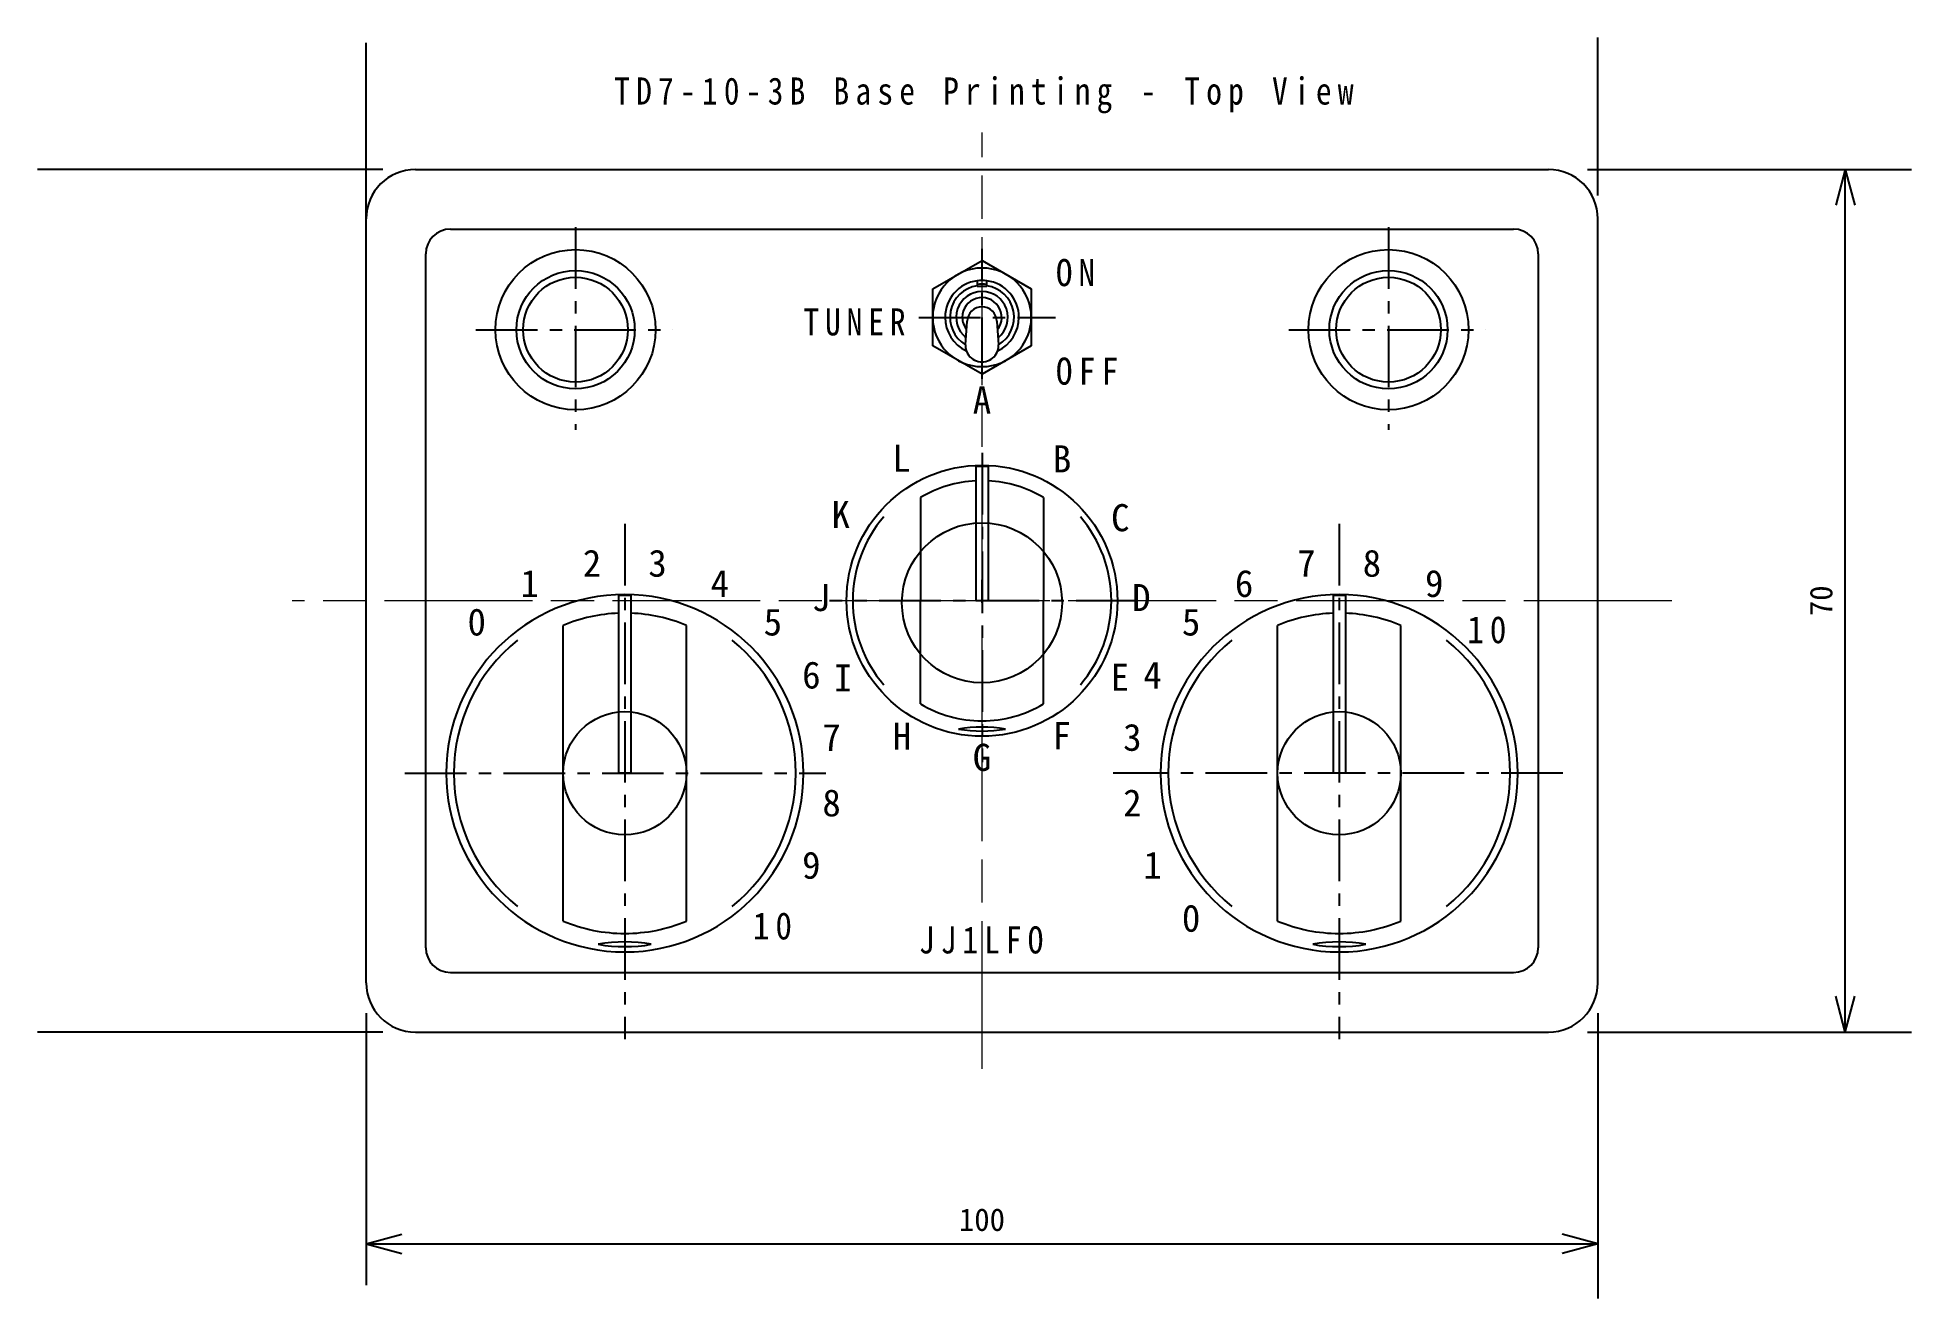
# Model space of a CAD drawing. Units: millimetres at full size, sheet at 1:1. Extents: x -84 to 68, y -45 to 58.
import ezdxf
from ezdxf.enums import TextEntityAlignment as Align

# ---------------------------------------------------------------- set-up
doc = ezdxf.new("R2010")
doc.units = ezdxf.units.MM
doc.linetypes.add('CHAIN', pattern=[18.5, 12, -1.5, 3.5, -1.5])
doc.linetypes.add('CHAIN1', pattern=[8, 5, -1, 1, -1])
doc.layers.add('1-9_ﾄｯﾌﾟｶﾊﾞｰ', color=7, linetype='Continuous', lineweight=18)
doc.layers.add('1-C_AM_7', color=4, linetype='CHAIN', lineweight=18)
for name, color, linetype in [('3-0', 7, 'Continuous'), ('8-0', 3, 'Continuous'), ('8-8', 4, 'CHAIN1')]:
    doc.layers.add(name, color=color, linetype=linetype)
doc.styles.add('ＭＳ ゴシック', font='')
doc.styles.get('ＭＳ ゴシック').set_extended_font_data('MS Gothic')

msp = doc.modelspace()

# ---------------------------------------------------------------- linework, layer by layer
at = {"layer": '1-9_ﾄｯﾌﾟｶﾊﾞｰ'}
for p, q in [((-53.785, 46.987), (38.215, 46.987)), ((-57.785, -19.013), (-57.785, 42.987)), ((42.215, -19.013), (42.215, 42.987)), ((-53.785, -23.013), (38.215, -23.013))]:
    msp.add_line(p, q, dxfattribs=at)
for centre, start, end in [((-53.785, 42.987), 90, 180), ((38.215, 42.987), 0, 90), ((-53.785, -19.013), 180, 270), ((38.215, -19.013), 270, 0)]:
    msp.add_arc(centre, 4, start, end, dxfattribs=at)
at = {"layer": '1-C_AM_7'}
for p, q in [((-7.785, -26.013), (-7.785, 49.987)), ((48.215, 11.987), (-63.785, 11.987))]:
    msp.add_line(p, q, dxfattribs=at)
at = {"layer": '3-0'}
for p, q in [((-57.785, 42.987), (-57.785, 57.258)), ((42.215, 44.869), (42.215, 57.7)), ((-56.431, 46.987), (-84.469, 46.987)), ((41.38, 46.987), (67.68, 46.987)), ((-57.785, -21.485), (-57.785, -43.56)), ((42.215, -21.485), (42.215, -44.64)), ((-56.431, -23.013), (-84.469, -23.013)), ((41.38, -23.013), (67.68, -23.013))]:
    msp.add_line(p, q, dxfattribs=at)
at = {"layer": '3-0', "color": 4}
for p, q in [((62.303, 46.987), (61.527, 44.09)), ((62.303, -23.013), (62.303, 46.987)), ((62.303, 46.987), (63.08, 44.09)), ((62.303, -23.013), (61.527, -20.115)), ((62.303, -23.013), (63.08, -20.115)), ((-57.785, -40.205), (-54.887, -39.429)), ((42.215, -40.205), (39.317, -39.429)), ((-57.785, -40.205), (42.215, -40.205)), ((-57.785, -40.205), (-54.887, -40.982)), ((42.215, -40.205), (39.317, -40.982))]:
    msp.add_line(p, q, dxfattribs=at)
at = {"layer": '3-0'}
for centre, radius in [((-7.785, 11.821), 6.5), ((-36.785, -2.013), 5), ((21.215, -2.013), 5)]:
    msp.add_circle(centre, radius, dxfattribs=at)
at = {"layer": '8-0'}
for p, q in [((-53.785, 46.987), (38.215, 46.987)), ((-57.785, -19.013), (-57.785, 42.987)), ((42.215, -19.013), (42.215, 42.987)), ((-50.945, 42.147), (35.374, 42.147)), ((-52.945, -16.172), (-52.945, 40.147)), ((-11.785, 37.297), (-7.785, 39.606)), ((-7.785, 39.606), (-3.785, 37.297)), ((37.374, 40.147), (37.374, -16.172)), ((-11.785, 34.987), (-11.785, 37.297)), ((-8.185, 37.961), (-8.185, 37.487)), ((-7.385, 37.487), (-8.185, 37.487)), ((-7.385, 37.487), (-7.385, 37.961)), ((-3.785, 37.297), (-3.785, 34.987)), ((-9.129, 32.761), (-8.983, 34.675)), ((-6.587, 34.675), (-6.442, 32.761)), ((-3.785, 34.987), (-3.785, 32.678)), ((-3.785, 32.678), (-7.785, 30.368)), ((-8.285, 22.921), (-8.285, 11.987)), ((-12.785, 20.358), (-12.785, 11.987)), ((-2.785, 20.358), (-2.785, 11.987)), ((-37.285, 12.417), (-37.285, -2.013)), ((-36.285, 12.417), (-37.285, 12.417)), ((-36.285, 12.417), (-36.285, -2.013)), ((21.715, 12.417), (21.715, -2.013)), ((-12.785, 3.617), (-12.785, 11.987)), ((-7.285, 11.987), (-8.285, 11.987)), ((-2.785, 3.617), (-2.785, 11.987)), ((-41.785, -14.013), (-41.785, 9.987)), ((-31.785, -14.013), (-31.785, 9.987)), ((16.215, -14.013), (16.215, 9.987)), ((26.215, -14.013), (26.215, 9.987)), ((-36.285, -2.013), (-37.285, -2.013)), ((21.715, -2.013), (20.715, -2.013)), ((-50.945, -18.172), (35.374, -18.172)), ((-53.785, -23.013), (38.215, -23.013))]:
    msp.add_line(p, q, dxfattribs=at)
at = {"layer": '8-0', "color": 4, "linetype": 'CHAIN1'}
msp.add_line((-7.785, 29.987), (-7.785, 40.548), dxfattribs=at)
at = {"layer": '8-0'}
for points in [[(-7.785, 30.368), (-11.785, 32.678), (-11.785, 34.987)], [(-8.285, 22.921), (-7.285, 22.921), (-7.285, 11.987)], [(21.715, 12.417), (20.715, 12.417), (20.715, -2.013)]]:
    msp.add_lwpolyline(points, dxfattribs=at)
at = {"layer": '8-0', "color": 4, "linetype": 'CHAIN1'}
msp.add_lwpolyline([(-7.785, 11.821), (-7.785, 11.918), (-7.785, 13.695)], dxfattribs=at)
at = {"layer": '8-0'}
for centre, radius in [((-40.785, 33.987), 6.5), ((25.215, 33.987), 6.5), ((-40.785, 33.987), 4.8), ((-40.785, 33.987), 4.25), ((25.215, 33.987), 4.8), ((25.215, 33.987), 4.25), ((-7.785, 11.987), 11)]:
    msp.add_circle(centre, radius, dxfattribs=at)
for centre, radius, start, end in [((-53.785, 42.987), 4, 90, 180), ((38.215, 42.987), 4, 0, 90), ((-50.945, 40.147), 2, 90, 180), ((35.374, 40.147), 2, 0, 90), ((-7.785, 34.987), 4, 90, 180), ((-7.785, 34.987), 4, 0, 90), ((-7.785, 34.987), 3, 97.66226, 180), ((-7.785, 34.987), 2.6, 98.84988, 238.8833), ((-7.785, 34.987), 2.1, 308.23767, 231.76233), ((-7.785, 34.987), 1.6, 321.38546, 180), ((-7.785, 34.987), 3, 82.33774, 97.66226), ((-7.785, 34.987), 2.7, 81.48038, 98.51962), ((-7.785, 34.987), 3, 0, 82.33774), ((-7.785, 34.987), 2.6, 301.1167, 81.15012), ((-7.803, 34.655), 1.18, 134.77326, 179.02596), ((-7.786, 34.631), 1.209, 89.94371, 134.53125), ((-7.784, 34.631), 1.209, 45.46875, 90.05629), ((-7.767, 34.655), 1.18, 0.97404, 45.22674), ((-7.785, 34.987), 4, 180, 0), ((-7.785, 34.987), 3, 180, 244.82233), ((-7.785, 34.987), 1.6, 180, 218.61454), ((-7.785, 34.987), 3, 295.17767, 0), ((-7.831, 32.691), 1.299, 176.89016, 217.36157), ((-7.739, 32.691), 1.299, 322.63843, 3.10984), ((-7.788, 32.729), 1.357, 217.53368, 270.113), ((-7.783, 32.729), 1.357, 269.887, 322.46632), ((-7.785, 11.987), 9.75, 92.93953, 120.85189), ((-7.785, 11.987), 9.75, 59.14811, 87.06047), ((-7.785, 11.987), 10.5, 139.49427, 180), ((-7.785, 11.987), 10.5, 0, 40.50573), ((-36.785, -2.013), 14.5, 90, 270), ((-36.785, -2.013), 14.5, 270, 90), ((21.215, -2.013), 14.5, 90, 270), ((21.215, -2.013), 14.5, 270, 90), ((-36.785, -2.013), 13, 92.20423, 112.61986), ((-36.785, -2.013), 13, 67.38014, 87.79577), ((-7.785, 11.987), 10.5, 180, 220.50573), ((-7.785, 11.987), 10.5, 319.49427, 0), ((21.215, -2.013), 13, 92.20423, 112.61986), ((21.215, -2.013), 13, 67.38014, 87.79577), ((-36.785, -2.013), 13.882, 128.88599, 231.11401), ((-36.785, -2.013), 13.882, 308.88599, 51.11401), ((21.215, -2.013), 13.882, 128.88599, 231.11401), ((21.215, -2.013), 13.882, 308.88599, 51.11401), ((-7.785, 11.987), 9.75, 239.14811, 270), ((-7.785, 11.987), 9.75, 270, 300.85189), ((-7.785, -9.75), 11.479, 80.47272, 99.52728), ((-7.785, 12.891), 11.479, 260.47272, 279.52728), ((-36.785, -2.013), 13, 247.38014, 270), ((-36.785, -2.013), 13, 270, 292.61986), ((21.215, -2.013), 13, 247.38014, 270), ((21.215, -2.013), 13, 270, 292.61986), ((-50.945, -16.172), 2, 180, 270), ((-36.785, -27.984), 12.278, 79.9151, 100.0849), ((-36.785, -3.807), 12.278, 259.9151, 280.0849), ((21.215, -27.984), 12.278, 79.9151, 100.0849), ((21.215, -3.807), 12.278, 259.9151, 280.0849), ((35.374, -16.172), 2, 270, 0), ((-53.785, -19.013), 4, 180, 270), ((38.215, -19.013), 4, 270, 0)]:
    msp.add_arc(centre, radius, start, end, dxfattribs=at)
at = {"layer": '8-8'}
for p, q in [((-40.785, 42.312), (-40.785, 25.863)), ((25.215, 42.312), (25.215, 25.863)), ((-48.884, 33.987), (-32.879, 33.987)), ((-12.905, 34.987), (-1.81, 34.987)), ((17.116, 33.987), (33.121, 33.987)), ((-7.785, 23.985), (-7.785, -1.099)), ((-36.785, 18.224), (-36.785, -23.583)), ((21.215, 18.224), (21.215, -23.583)), ((4.864, 11.987), (-20.168, 11.987)), ((-54.636, -2.013), (-20.459, -2.013)), ((39.358, -2.013), (2.859, -2.013))]:
    msp.add_line(p, q, dxfattribs=at)

# ---------------------------------------------------------------- texts
at = {"layer": '3-0', "style": 'ＭＳ ゴシック'}
for s, p in [('A', (-8.535, 26.522)), ('L', (-15.065, 21.797)), ('B', (-2.035, 21.745)), ('K', (-20.001, 17.238)), ('C', (2.693, 16.97)), ('2', (-40.195, 13.278)), ('3', (-34.876, 13.278)), ('7', (17.805, 13.278)), ('8', (23.124, 13.278)), ('1', (-45.253, 11.634)), ('4', (-29.817, 11.634)), ('6', (12.747, 11.634)), ('9', (28.183, 11.634)), ('J', (-21.595, 10.487)), ('D', (4.405, 10.487)), ('0', (-49.556, 8.508)), ('5', (-25.514, 8.508)), ('5', (8.444, 8.508)), ('6', (-22.388, 4.205)), ('I', (-19.823, 3.97)), ('E', (2.663, 4.022)), ('4', (5.318, 4.205)), ('7', (-20.745, -0.853)), ('H', (-15.035, -0.771)), ('F', (-2.065, -0.719)), ('3', (3.674, -0.853)), ('G', (-8.535, -2.478)), ('8', (-20.745, -6.172)), ('2', (3.674, -6.172)), ('9', (-22.388, -11.231)), ('1', (5.318, -11.231)), ('0', (8.444, -15.534))]:
    msp.add_text(s, height=2.199, dxfattribs=at).set_placement(p, align=Align.BOTTOM_LEFT)
at = {"layer": '3-0', "color": 4, "style": 'ＭＳ ゴシック'}
msp.add_text('70', height=1.833, rotation=90, dxfattribs=at).set_placement((61.803, 10.737), align=Align.BOTTOM_LEFT)
msp.add_text('100', height=1.833, dxfattribs=at).set_placement((-9.66, -39.705), align=Align.BOTTOM_LEFT)
at = {"layer": '3-0', "char_height": 2.199, "attachment_point": 7, "style": 'ＭＳ ゴシック'}
for s, insert in [('\\T1.4;\\W0.85;TD7-10-3B\\~Base\\~Printing\\~-\\~Top\\~View', (-37.642, 51.535)), ('\\T1.36;\\W0.9;ON', (-1.785, 37.487)), ('\\T1.38;\\W0.85;TUNER', (-22.285, 33.487)), ('\\T1.38;\\W0.9;OFF', (-1.785, 29.487)), ('\\T1.36;\\W0.9;10', (31.611, 8.508)), ('\\T1.36;\\W0.9;10', (-26.389, -15.534)), ('\\T1.39;\\W0.85;JJ1LFO', (-12.91, -16.672))]:
    msp.add_mtext(s, dxfattribs=dict(at, insert=insert))

doc.saveas('drawing.dxf')
